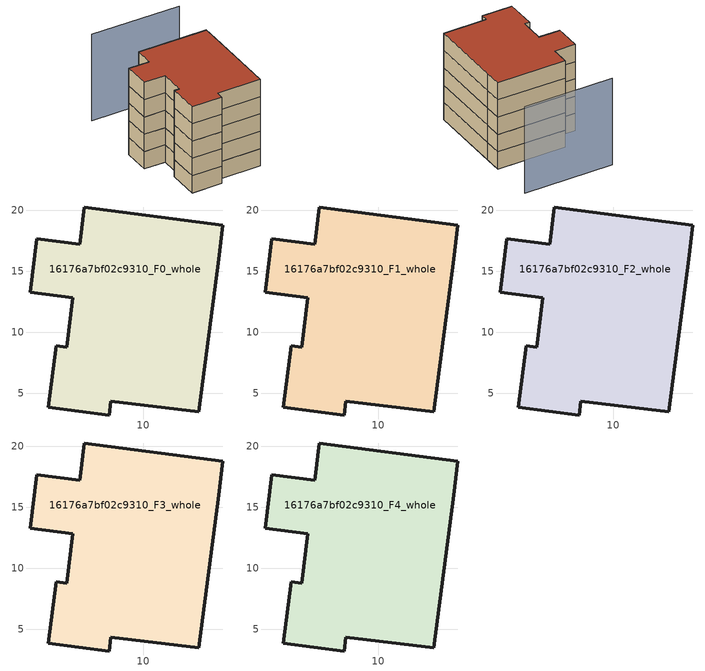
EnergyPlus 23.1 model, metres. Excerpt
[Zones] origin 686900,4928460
16176a7bf02c9310_F0_whole
 floor ground (EU_floor_Construction): 14.56,3.47 16.18,15.97 16.54,18.78 5.18,20.26 4.81,17.5 4.79,17.2 1.29,17.67 0.71,13.27 4.23,12.82 3.72,8.76 2.86,8.87 2.21,3.86 7.19,3.21 7.34,4.34 z0
 wall outside (EU_wall_Construction): 5.18,20.26 16.54,18.78 16.18,15.97 14.56,3.47 7.34,4.34 7.19,3.21 2.21,3.86 2.86,8.87 3.72,8.76 4.23,12.82 0.71,13.27 1.29,17.67 4.79,17.2 4.81,17.5 5.18,20.26 z0:3
16176a7bf02c9310_F1_whole
 floor to 16176a7bf02c9310_F0_whole (EU_floor_Construction): 14.55,3.47 16.17,15.97 16.53,18.78 5.17,20.26 4.81,17.5 4.78,17.2 1.28,17.67 0.71,13.27 4.23,12.82 3.72,8.76 2.86,8.87 2.21,3.86 7.19,3.21 7.34,4.34 z3
 wall outside (EU_wall_Construction): 5.18,20.26 16.54,18.78 16.18,15.97 14.56,3.47 7.34,4.34 7.19,3.21 2.21,3.86 2.86,8.87 3.72,8.76 4.23,12.82 0.71,13.27 1.29,17.67 4.79,17.2 4.81,17.5 5.18,20.26 z3:6
16176a7bf02c9310_F2_whole
 floor to 16176a7bf02c9310_F1_whole (EU_floor_Construction): 14.55,3.47 16.17,15.97 16.53,18.78 5.17,20.26 4.81,17.5 4.78,17.2 1.28,17.67 0.71,13.27 4.23,12.82 3.72,8.76 2.86,8.87 2.21,3.86 7.19,3.21 7.34,4.34 z6
 wall outside (EU_wall_Construction): 5.18,20.26 16.54,18.78 16.18,15.97 14.56,3.47 7.34,4.34 7.19,3.21 2.21,3.86 2.86,8.87 3.72,8.76 4.23,12.82 0.71,13.27 1.29,17.67 4.79,17.2 4.81,17.5 5.18,20.26 z6:9
16176a7bf02c9310_F3_whole
 floor to 16176a7bf02c9310_F2_whole (EU_floor_Construction): 14.55,3.47 16.17,15.97 16.53,18.78 5.17,20.26 4.81,17.5 4.78,17.2 1.28,17.67 0.71,13.27 4.23,12.82 3.72,8.76 2.86,8.87 2.21,3.86 7.19,3.21 7.34,4.34 z9
 wall outside (EU_wall_Construction): 5.18,20.26 16.54,18.78 16.18,15.97 14.56,3.47 7.34,4.34 7.19,3.21 2.21,3.86 2.86,8.87 3.72,8.76 4.23,12.82 0.71,13.27 1.29,17.67 4.79,17.2 4.81,17.5 5.18,20.26 z9:12
16176a7bf02c9310_F4_whole
 floor to 16176a7bf02c9310_F3_whole (EU_floor_Construction): 14.55,3.47 16.17,15.97 16.53,18.78 5.17,20.26 4.81,17.5 4.78,17.2 1.28,17.67 0.71,13.27 4.23,12.82 3.72,8.76 2.86,8.87 2.21,3.86 7.19,3.21 7.34,4.34 z12
 wall outside (EU_wall_Construction): 5.18,20.26 16.54,18.78 16.18,15.97 14.56,3.47 7.34,4.34 7.19,3.21 2.21,3.86 2.86,8.87 3.72,8.76 4.23,12.82 0.71,13.27 1.29,17.67 4.79,17.2 4.81,17.5 5.18,20.26 z12:15
 roof outside (EU_roof_Construction): 16.54,18.78 16.18,15.97 14.56,3.47 7.34,4.34 7.19,3.21 2.21,3.86 2.86,8.87 3.72,8.76 4.23,12.82 0.71,13.27 1.29,17.67 4.79,17.2 4.81,17.5 5.18,20.26 z15
shading: 17.38,26.27 2.67,28.17 z0:15
[Building]
EU S2 Campaign: North Axis=0; Terrain=City; Solar Distribution=FullExterior
[Site:Location]
Bologna: Latitude=44.5; Longitude=11.25; Time Zone=1; Elevation=37
[SizingPeriod:WeatherFileDays]
AnnualSizingPeriod: Begin Month=1; Begin Day of Month=1; End Month=12; End Day of Month=31; Day of Week for Start Day=Monday; Use Weather File Daylight Saving Period=No; Use Weather File Rain and Snow Indicators=No
[MATERIAL]
EU_InternalMass_Material: Roughness=MediumRough; Thickness=0.1; Conductivity=1; Density=1800; Specific Heat=900; Thermal Absorptance=0.9; Solar Absorptance=0.7; Visible Absorptance=0.7
[MATERIAL:NOMASS] Roughness=MediumRough; Thermal Absorptance=0.9; Solar Absorptance=0.7; Visible Absorptance=0.7
Name | Thermal Resistance
EU_wall_NoMass | 0.905828
EU_roof_NoMass | 0.37593
EU_floor_NoMass | 0.67114
[CONSTRUCTION]
EU_wall_Construction: EU_wall_NoMass
EU_roof_Construction: EU_roof_NoMass
EU_floor_Construction: EU_floor_NoMass
EU_InternalMass_Construction: EU_InternalMass_Material
[ZONE] Type=1; Multiplier=1; Ceiling Height=autocalculate; Floor Area=autocalculate; Part of Total Floor Area=Yes
Name | Volume
16176a7bf02c9310_F0_whole | 605.625
16176a7bf02c9310_F1_whole; 16176a7bf02c9310_F2_whole; 16176a7bf02c9310_F3_whole; 16176a7bf02c9310_F4_whole | 605.626
[INTERNALMASS] Construction=EU_InternalMass_Construction; Surface Area=201.875
Name | Zone or ZoneList
16176a7bf02c9310_F0_whole_EU_InternalMass | 16176a7bf02c9310_F0_whole
16176a7bf02c9310_F1_whole_EU_InternalMass | 16176a7bf02c9310_F1_whole
16176a7bf02c9310_F2_whole_EU_InternalMass | 16176a7bf02c9310_F2_whole
16176a7bf02c9310_F3_whole_EU_InternalMass | 16176a7bf02c9310_F3_whole
16176a7bf02c9310_F4_whole_EU_InternalMass | 16176a7bf02c9310_F4_whole
[OTHEREQUIPMENT] Fuel Type=Electricity; Design Level Calculation Method=Watts/Area; Power per Zone Floor Area=1; Fraction Latent=0; Fraction Radiant=0; Fraction Lost=0; Carbon Dioxide Generation Rate=0; EndUse Subcategory=EU_Step8_InternalGains
Name | Zone or ZoneList or Space or SpaceList | Schedule
EU_Step8_InternalGain_16176a7bf02c9310_F0_whole_f000 | 16176a7bf02c9310_F0_whole | EU_Step8_GainSchedule_16176a7bf02c9310_F0_whole_f000
EU_Step8_InternalGain_16176a7bf02c9310_F1_whole_f000 | 16176a7bf02c9310_F1_whole | EU_Step8_GainSchedule_16176a7bf02c9310_F1_whole_f000
EU_Step8_InternalGain_16176a7bf02c9310_F2_whole_f000 | 16176a7bf02c9310_F2_whole | EU_Step8_GainSchedule_16176a7bf02c9310_F2_whole_f000
EU_Step8_InternalGain_16176a7bf02c9310_F3_whole_f000 | 16176a7bf02c9310_F3_whole | EU_Step8_GainSchedule_16176a7bf02c9310_F3_whole_f000
EU_Step8_InternalGain_16176a7bf02c9310_F4_whole_f000 | 16176a7bf02c9310_F4_whole | EU_Step8_GainSchedule_16176a7bf02c9310_F4_whole_f000
[ZONEVENTILATION:DESIGNFLOWRATE] Schedule=EU_AlwaysOn; Design Flow Rate Calculation Method=AirChanges/Hour; Air Changes per Hour=0.73129; Ventilation Type=Natural; Fan Pressure Rise=0; Fan Total Efficiency=1; Constant Term Coefficient=1; Temperature Term Coefficient=0; Velocity Term Coefficient=0; Velocity Squared Term Coefficient=0; Minimum Indoor Temperature=-100; Maximum Indoor Temperature=100; Delta Temperature=-100; Minimum Outdoor Temperature=-100; Maximum Outdoor Temperature=100; Maximum Wind Speed=40
Name | Zone or ZoneList or Space or SpaceList
EU_ConstantAir_16176a7bf02c9310_F0_whole | 16176a7bf02c9310_F0_whole
EU_ConstantAir_16176a7bf02c9310_F1_whole | 16176a7bf02c9310_F1_whole
EU_ConstantAir_16176a7bf02c9310_F2_whole | 16176a7bf02c9310_F2_whole
EU_ConstantAir_16176a7bf02c9310_F3_whole | 16176a7bf02c9310_F3_whole
EU_ConstantAir_16176a7bf02c9310_F4_whole | 16176a7bf02c9310_F4_whole
[HVACTEMPLATE:THERMOSTAT] Constant Heating Setpoint=20; Constant Cooling Setpoint=50
EU_HeatOnly_16176a7bf02c9310_F0_whole; EU_HeatOnly_16176a7bf02c9310_F1_whole; EU_HeatOnly_16176a7bf02c9310_F2_whole; EU_HeatOnly_16176a7bf02c9310_F3_whole; EU_HeatOnly_16176a7bf02c9310_F4_whole
[HVACTEMPLATE:ZONE:IDEALLOADSAIRSYSTEM] System Availability Schedule=EU_AlwaysOn; Maximum Heating Supply Air Temperature=50; Minimum Cooling Supply Air Temperature=13; Maximum Heating Supply Air Humidity Ratio=0.0156; Minimum Cooling Supply Air Humidity Ratio=0.0077; Heating Limit=NoLimit; Cooling Limit=NoLimit; Heating Availability Schedule=EU_AlwaysOn; Cooling Availability Schedule=EU_CoolingOff; Dehumidification Control Type=ConstantSensibleHeatRatio; Cooling Sensible Heat Ratio=0.7; Dehumidification Setpoint=60; Humidification Control Type=None; Humidification Setpoint=30; Outdoor Air Method=None; Outdoor Air Flow Rate per Person=0.00944; Outdoor Air Flow Rate per Zone Floor Area=0; Outdoor Air Flow Rate per Zone=0; Demand Controlled Ventilation Type=None; Outdoor Air Economizer Type=NoEconomizer; Heat Recovery Type=None; Sensible Heat Recovery Effectiveness=0.7; Latent Heat Recovery Effectiveness=0.65
Name | Template Thermostat
16176a7bf02c9310_F0_whole | EU_HeatOnly_16176a7bf02c9310_F0_whole
16176a7bf02c9310_F1_whole | EU_HeatOnly_16176a7bf02c9310_F1_whole
16176a7bf02c9310_F2_whole | EU_HeatOnly_16176a7bf02c9310_F2_whole
16176a7bf02c9310_F3_whole | EU_HeatOnly_16176a7bf02c9310_F3_whole
16176a7bf02c9310_F4_whole | EU_HeatOnly_16176a7bf02c9310_F4_whole
[SIZING:ZONE] Zone Cooling Design Supply Air Temperature Input Method=SupplyAirTemperature; Zone Cooling Design Supply Air Temperature=13; Zone Heating Design Supply Air Temperature Input Method=SupplyAirTemperature; Zone Heating Design Supply Air Temperature=50; Zone Cooling Design Supply Air Humidity Ratio=0.008; Zone Heating Design Supply Air Humidity Ratio=0.008; Cooling Design Air Flow Method=DesignDay; Cooling Design Air Flow Rate=0; Cooling Minimum Air Flow per Zone Floor Area=0.000762; Cooling Minimum Air Flow=0; Cooling Minimum Air Flow Fraction=0.2; Heating Design Air Flow Method=DesignDay; Heating Design Air Flow Rate=0; Heating Maximum Air Flow per Zone Floor Area=0.002032; Heating Maximum Air Flow=0.141576; Heating Maximum Air Flow Fraction=0.3; Account for Dedicated Outdoor Air System=No; Dedicated Outdoor Air System Control Strategy=NeutralSupplyAir; Dedicated Outdoor Air Low Setpoint Temperature for Design=autosize; Dedicated Outdoor Air High Setpoint Temperature for Design=autosize; Zone Load Sizing Method=Sensible Load Only No Latent Load; Zone Latent Cooling Design Supply Air Humidity Ratio Input Method=HumidityRatioDifference; Zone Cooling Design Supply Air Humidity Ratio Difference=0.005; Zone Latent Heating Design Supply Air Humidity Ratio Input Method=HumidityRatioDifference; Zone Humidification Design Supply Air Humidity Ratio Difference=0.005
16176a7bf02c9310_F0_whole; 16176a7bf02c9310_F1_whole; 16176a7bf02c9310_F2_whole; 16176a7bf02c9310_F3_whole; 16176a7bf02c9310_F4_whole
[SCHEDULE:CONSTANT]
Name | Hourly Value
EU_AlwaysOn | 1
EU_CoolingOff | 0
[SCHEDULE:FILE] Column Number=1; Rows to Skip at Top=0; Number of Hours of Data=8760; Column Separator=Comma; Interpolate to Timestep=No; Minutes per Item=60; Adjust Schedule for Daylight Savings=Yes
Name | File
EU_Step8_GainSchedule_16176a7bf02c9310_F0_whole_f000 | ../../schedules/16176a7bf02c9310/16176a7bf02c9310_F0_whole_f000_gain.csv
EU_Step8_GainSchedule_16176a7bf02c9310_F1_whole_f000 | ../../schedules/16176a7bf02c9310/16176a7bf02c9310_F1_whole_f000_gain.csv
EU_Step8_GainSchedule_16176a7bf02c9310_F2_whole_f000 | ../../schedules/16176a7bf02c9310/16176a7bf02c9310_F2_whole_f000_gain.csv
EU_Step8_GainSchedule_16176a7bf02c9310_F3_whole_f000 | ../../schedules/16176a7bf02c9310/16176a7bf02c9310_F3_whole_f000_gain.csv
EU_Step8_GainSchedule_16176a7bf02c9310_F4_whole_f000 | ../../schedules/16176a7bf02c9310/16176a7bf02c9310_F4_whole_f000_gain.csv
